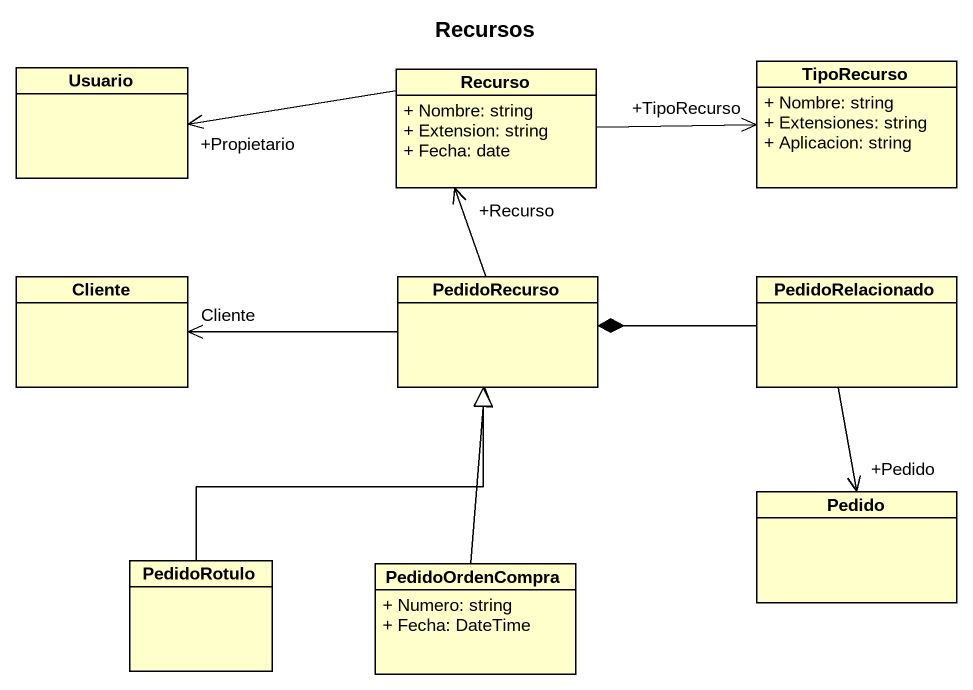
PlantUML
@startuml
title Recursos
hide circle
hide empty members
skinparam classAttributeIconSize 0
class Usuario
class Recurso {
  + Nombre: string
  + Extension: string
  + Fecha: date
}
class TipoRecurso {
  + Nombre: string
  + Extensiones: string
  + Aplicacion: string
}
class Cliente
class PedidoRecurso
class PedidoRelacionado
class Pedido
class PedidoRotulo
class PedidoOrdenCompra {
  + Numero: string
  + Fecha: DateTime
}
Recurso -left-> "+Propietario" Usuario
Recurso -right-> "+TipoRecurso" TipoRecurso
PedidoRecurso -up-> "+Recurso" Recurso
PedidoRecurso -left-> "Cliente" Cliente
PedidoRelacionado -left-* PedidoRecurso
PedidoRelacionado --> "+Pedido" Pedido
PedidoRotulo -up-|> PedidoRecurso
PedidoOrdenCompra -up-|> PedidoRecurso
@enduml
